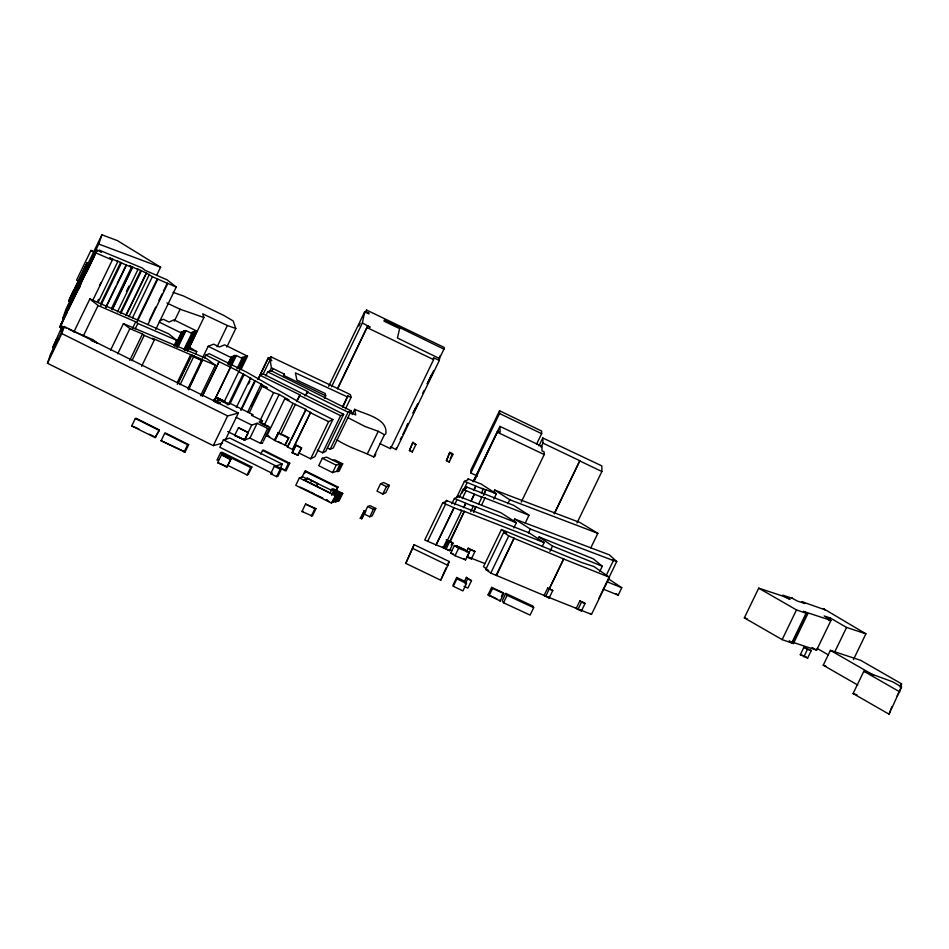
<?xml version="1.0" encoding="UTF-8"?>
<svg xmlns="http://www.w3.org/2000/svg" width="949" height="949" viewBox="0 0 949 949"><rect width="100%" height="100%" fill="white"/><g stroke="black" fill="none" stroke-linecap="round" stroke-linejoin="round"><path stroke-width="1.42" d="M536.541 444.203L541.642 433.646L541.654 431.048L499.554 410.763L470.834 470.17L470.846 472.958L477.418 476.101M474.156 481.262L497.774 431.083L500.123 432.21L499.921 426.362L541.974 446.421L541.986 450.846L544.109 451.854L544.216 454.571L521.238 502.092M342.791 407.406L347.82 395.899L351.083 397.346L345.46 408.972M258.223 379.292L268.437 357.607L270.892 358.769L270.845 356.777L347.358 393.147L350.442 394.725L351.083 397.346M390.383 446.765L396.243 449.565L396.433 447.655M396.243 449.565L439.316 360.454L439.506 358.544L397.429 337.998L399.612 328.627L384.048 321.165L384.238 320.038L443.942 349.173L438.806 359.813M443.942 349.173L444.227 347.464L366.587 310.05L365.306 312.707M366.587 310.05L366.231 311.806L369.007 313.134L368.947 313.905L364.677 311.853L328.674 386.338M331.521 386.789L362.388 322.945L364.677 311.853M375.804 453.978L375.045 456.196L373.681 456.967C361.688 451 348.402 447.382 337.037 439.873M337.642 388.841L367.69 325.993L370.169 327.18L362.388 322.945M405.757 563.362L414.132 544.679L449.15 561.488L447.881 565.355L440.704 580.207L405.757 563.362L414.132 544.679M440.704 580.207L446.16 567.68M70.167 299.528L69.775 298.116M68.802 300.94L87.166 262.6L68.802 300.94L71.317 302.411M222.671 443.1L213.276 445.65L47.45 363.265L49.87 356.195L64.235 326.492L238.377 413.029L225.257 440.146M53.263 346.314L52.859 347.488L56.845 338.888L58.791 339.718M53.488 345.65L62.183 326.361L66.216 328.117M62.385 328.2L59.846 327.097L60.76 324.416L97.189 250.263L95.908 252.909M56.454 340.062L56.845 338.888M60.665 330.798L62.183 326.361M47.45 363.265L61.804 333.562L64.235 326.492M59.846 327.097L96.668 250.156M101.923 234.818L66.015 309.077L62.848 318.33L98.743 244.071L101.923 234.818L117.427 240.619L160.571 267.203L156.727 275.151M889.047 714.182L901.538 686.91L892.736 681.845L863.851 671.263L853.08 693.541L889.047 714.182L890.34 710.433M900.269 687.539L901.55 683.826L860.684 660.326L830.411 650.362L823.234 665.213L857.742 685.036M50.25 355.092L53.844 347.666L51.27 354.06M93.536 251.687L90.926 250.429L76.572 280.133L78.897 281.509M69.431 299.113L73.37 290.691L73.749 292.102L71.958 295.815M61.294 324.522L67.059 312.589M68.34 309.932L81.163 283.419M86.288 272.802L94.627 255.566M78.909 288.971L80.191 286.325M73.832 332.067L89.858 298.923L168.614 333.787L176.644 340.288L174.07 345.59M99.586 285.507L100.879 282.849M92.409 301.13L112.717 259.231L109.681 257.82L112.279 260.014L95.742 252.837M97.308 301.984L98.589 299.326M98.008 302.565L117.878 261.461L117.178 260.868L126.442 265.174L105.92 307.606M83.322 336.005L98.067 305.507L89.858 298.923M100.819 303.502L120.701 262.399M100.879 305.424L121.389 262.992M105.659 307.393L115.908 286.183M117.19 283.526L126.17 264.961L131.436 267.262L111.567 308.366M112.065 309.457L132.587 267.025L129.515 265.696L131.436 267.262M112.385 309.706L132.587 267.025M126.395 291.45L128.957 286.147M117.474 311.889L137.985 269.457L137.297 268.911L140.749 270.394L146.537 273.182L126.027 315.614M120.238 312.826L140.749 270.394M120.867 313.372L141.389 270.94M125.778 315.412L146.288 272.98L152.374 276.669L167.748 283.537L147.878 324.641M110.582 350.169L123.406 323.645L206.846 358.71L215.316 365.223L200.571 395.721M128.922 316.776L149.432 274.344M132.504 317.785L152.374 276.669M117.7 353.799L129.883 328.603L123.406 323.645M132.469 328.449L135.671 321.818L98.067 305.507M137.415 319.92L157.285 278.816M137.285 321.64L157.795 279.208M135.268 328.781L137.842 323.479L135.671 321.818M129.669 360.537L142.48 334.012L129.883 328.603M149.349 320.288L155.755 307.025M158.958 300.394L162.16 293.763M163.442 291.118L167.297 283.158L176.241 287.049L155.731 329.481M132.018 360.573L144.201 335.377L142.48 334.012M141.615 366.302L154.438 339.778L152.552 338.318L215.316 365.223M174.331 321.165L180.108 309.232L203.893 317.524L189.159 348.022M131.733 425.923L135.327 418.497L136.134 418.319L159.42 429.992L155.102 437.619L131.733 425.923L139.005 428.984M174.758 346.171L181.176 332.909L182.172 332.435L181.117 331.913L182.766 332.197L184.652 331.32L183.738 330.869L186.004 330.596L191.686 333.396L192.789 332.98L191.71 332.458L195.34 331.865L194.248 331.331L194.806 331.094L197.001 331.189L173.952 319.813L169.005 322.055L163.382 319.291L159.408 320.976M175.755 345.697L182.172 332.435M176.36 345.46L182.766 332.197M177.949 343.882L179.231 341.237M180.512 338.579L184.355 330.632M176.965 347.227L184.652 331.32M177.499 346.954L185.197 331.035M178.317 346.515L186.004 330.596M183.999 349.315L192.35 332.221M184.462 350.217L192.789 332.98M185.031 349.967L193.371 332.731M192.884 335.068L194.806 331.094M186.372 350.43L195.34 331.865M186.906 350.193L195.874 331.628M187.38 351.083L197.001 331.189M177.249 382.542L190.713 354.701L194.391 356.504L190.713 354.701M177.297 384.381L191.39 355.211M178.222 383.277L191.686 355.436L202.339 360.288L188.531 389.778M180.061 384.772L193.525 356.931L191.686 355.436M155.102 437.619L159.42 429.992M195.553 354.072L196.751 351.593L189.148 347.097M161.105 440.727L164.699 433.302L165.624 433.088L188.685 444.618L185.091 452.044L161.105 440.727L185.091 452.044M202.41 358.236L208.175 346.302L213.691 344.167L219.409 346.99L224.616 344.855L247.511 356.172L241.105 369.434M188.092 388.212L201.556 360.359L202.623 360.608M188.234 389.47L194.64 376.207M195.921 373.55L202.339 360.288M204.569 357.726L205.85 355.068L209.302 353.728L246.503 372.091L306.574 406.374L332.874 419.517L314.926 456.647L310.667 458.806L298.852 452.981M217.119 346.741L227.369 325.531L235.803 328.473L226.823 347.037M202.279 396.113L219.112 361.569L205.85 355.068M202.445 396.041L219.112 361.569M184.035 452.199L187.629 444.773L188.685 444.618M227.843 364.214L231.046 357.583L232.197 357.18L231.236 356.705L234.818 356.124L233.774 355.614L236.372 355.519L242.042 358.342L243.146 357.892L242.125 357.382L247.511 356.172M229.267 361.771L230.548 359.125M228.982 363.811L232.197 357.18M228.934 364.902L232.79 356.943M229.943 364.677L234.427 355.401M230.322 365.412L234.818 356.124M230.939 365.175L235.423 355.899M214.367 400.407L230.512 367.204L239.539 371.854L238.709 371.711L223.964 402.21M215.126 399.019L230.512 367.204M231.248 366.136L236.372 355.519M236.918 368.947L242.042 358.342M238.021 368.497L243.146 357.892M238.531 368.224L243.656 357.607M239.646 368.07L245.411 356.136M239.397 370.11L245.803 356.848M239.907 369.849L246.325 356.587M228.401 404.559L243.146 374.06L238.709 371.711M230.073 403.705L244.178 374.523L243.146 374.06M213.276 445.65L227.63 415.947L238.377 413.029M236.348 407.477L250.453 378.307L251.188 378.556L244.178 374.523M248.614 383.859L249.907 381.201M280.513 467.845L282.304 464.132L229.848 438.07L223.418 439.85L219.824 447.276L272.268 473.326M240.666 409.909L254.771 380.739L255.376 380.917L261.699 384.487L261.117 384.298L247.653 412.151M227.475 465.259L247.108 474.951L248.282 474.405L251.876 466.979L221.971 452.199L220.595 452.673L217.001 460.099L218.389 459.624M241.271 410.098L255.376 380.917M257.82 379.564L268.437 357.607M217.689 462.637L221.568 454.773L230.856 459.304L226.858 467.11L217.689 462.637L225.933 466.078M269.599 359.363L270.845 356.777M263.193 374.036L270.062 359.837L271.829 360.679L268.389 358.461M234.628 435.413L238.484 427.738L248.341 432.602L244.747 440.028L234.628 435.413L244.747 440.028M265.767 375.851L267.689 371.878L270.785 370.537L351.177 410.87L333.229 447.999L330.133 449.34L327.476 448.035M251.438 405.709L257.855 392.447M249.35 412.637L262.173 386.113L267.167 387.702L261.117 384.298M269.563 371.676L271.426 367.797L270.062 359.837M271.817 371.344L273.063 368.58L271.426 367.797M226.858 467.11L230.856 459.304M244.379 440.217L251.758 425.045L257.132 423.278L267.642 428.45L269.623 428.474L269.99 427.441L259.101 422.056L262.505 420.739L251.568 415.365L253.086 414.725L229.421 403.04L228.306 403.835L216.989 398.26L213.833 399.6L220.583 402.922L219.729 403.337L213.501 400.976M227.689 431.581L244.569 439.897L249.943 438.13L257.132 423.278M260.133 420.49L273.597 392.649L279.136 394.44L289.018 400.051L284.842 398.639L266.894 435.769L275.091 440.526L293.039 403.396L305.993 409.41L291.248 439.909M283.087 376.706L284.332 374.12L273.063 368.58M261.307 423.207L262.505 420.739M264.391 424.95L279.136 394.44M249.943 438.13L260.465 443.302L267.642 428.45M263.419 441.06L269.99 427.441M247.108 474.951L250.702 467.525L251.876 466.979M260.75 454.12L262.541 450.407L263.573 450.134L289.753 463.242L286.171 470.668L280.951 468.83M274.522 440.395L278.223 432.839L281.106 433.907L288.804 437.714L285.222 445.14L274.522 440.395L278.223 432.839M296.871 400.68L300.003 394.95L260.145 375.318L263.241 373.953L343.621 414.298L325.673 451.427L322.66 452.803L317.346 450.182M280.702 434.689L295.447 404.191M296.8 401.581L300.003 394.95M305.009 395.887L307.69 391.581L267.689 371.878M306.408 394.226L307.69 391.581M270.69 473.705L274.285 466.279L275.566 465.829L281.556 468.794L277.962 476.22L276.61 476.635L270.69 473.705L271.983 473.254M284.688 445.401L288.804 437.714M305.317 409.802L310.584 412.376L292.636 449.506L287.369 446.932L305.993 409.41M287.369 446.932L289.967 442.554M276.61 476.635L280.192 469.209L281.556 468.794M310.584 412.376L292.636 449.506M291.984 452.566L296.1 445.057L301.604 447.809L298.01 455.235L291.984 452.566L298.01 455.235M293.111 451.249L295.495 446.291M284.83 470.775L288.425 463.349L289.753 463.242M358.876 326.005L360.157 323.348M324.439 398.414L325.697 395.828L325.258 393.538L296.835 380.039L295.436 372.874L347.785 397.073M297.488 455.318L301.604 447.809M337.476 388.497L367.69 325.993M305.815 481.392L307.013 478.913L302.838 476.873L299.362 477.916L295.768 485.342L331.521 503.112L335.827 495.497L334.475 494.82L337.654 494.251L335.365 497.715M310.667 458.806L328.615 421.676L332.874 419.517M301.829 477.537L304.831 471.345L305.72 471.024L337.986 487.051L336.195 490.763M304.522 473.504L305.72 471.024M342.826 406.231L347.82 395.899M322.66 452.803L340.608 415.674L343.621 414.298M322.328 458.26L318.734 465.686L332.601 472.602L336.575 471.309L340.169 463.883L336.195 465.176L322.328 458.26L326.634 457.157L340.928 464.215L342.696 463.788L339.101 471.214L337.334 471.641L340.928 464.215M310.299 483.195L311.628 480.668L306.942 478.023L318.01 483.563M330.133 449.34L348.081 412.21L351.177 410.87M301.948 511.475L305.542 504.049L315.958 508.64L312.363 516.066L301.948 511.475L303.229 511.464M316.325 486.185L317.868 483.693L334.001 491.511L338.295 492.365L331.901 489.209L330.703 491.689M316.681 486.173L317.868 483.693M352.103 414.547L354.641 409.304C364.938 414.333 388.26 418.45 385.804 433.918L384.452 434.689L373.681 456.967M311.284 516.173L314.866 508.747L315.958 508.64M332.601 472.602L336.195 465.176M331.699 495.354L332.885 492.887L336.337 493.041L333.858 491.629L332.494 494.215M335.377 491.084L337.986 487.051M331.521 503.112L335.827 495.497M336.183 494.524L333.04 502.151L334.072 501.677L337.654 494.251M333.04 502.151L336.634 494.726M334.333 501.297L337.915 493.871L340.098 494.215L336.515 501.641L334.072 501.677M335.614 501.926L339.896 493.16L342.731 493.433L339.137 500.858L336.302 500.586M337.761 501.297L341.343 493.871M367.5 453.575L378.271 431.297L384.452 434.689M439.316 360.454L433.468 357.654L433.598 359.624L390.525 448.735L379.908 443.622M360.335 518.201L364.475 510.598L365.59 511.143L361.996 518.569L360.335 518.201L361.996 518.569M361.486 516.778L363.882 511.831M361.439 518.747L365.59 511.143M439.079 358.105L440.372 355.448M367.666 506.529L364.084 513.955L369.778 516.778L372.162 515.9L375.757 508.474L369.991 505.615L367.666 506.529L373.372 509.352L375.757 508.474M406.658 426.315L407.94 423.645M413.088 413.005L415.662 407.69M427.228 383.752L431.736 374.44M400.288 439.684L401.569 437.014M402.862 434.357L407.999 423.717M413.147 413.076L417.643 403.764M422.791 393.123L424.073 390.466M427.287 383.811L433.717 370.513M380.573 483.705L376.99 491.131L382.827 494.026L385.792 492.792L389.387 485.366L383.633 482.531L380.573 483.705L386.421 486.6L389.387 485.366M369.778 516.778L373.372 509.352M382.827 494.026L386.421 486.6M412.886 442.341L409.41 450.621L412.317 451.985L415.911 444.559L412.886 442.341L409.41 450.621M449.79 452.317L446.421 460.751L449.221 462.08L452.815 454.654L452.59 453.646L449.79 452.317L446.421 460.751M450.194 458.592L452.59 453.646M445.105 503.124L446.386 500.467L447.121 500.93L442.685 502.887L424.737 540.017L436.196 544.94L454.144 507.81L461.7 510.764L443.776 547.905L436.196 544.94M427.691 541.203L445.639 504.073L454.144 507.81M451.819 503.812L454.393 498.498L458.628 496.469L457.845 495.983L500.835 512.721L516.375 522.674L513.812 527.976M456.706 497.288L464.405 481.368L468.723 479.364L467.81 478.83L481.19 484.061L496.386 493.824L493.824 499.127M454.476 504.856L457.038 499.554L473.314 506.351L470.751 511.653M435.828 545.201L453.776 508.071M470.846 472.958L499.565 413.55L499.554 410.763M459.174 497.43L463.029 489.47L467.145 487.359L466.422 486.92L465.14 489.565M462.08 493.077L467.205 482.46L483.29 489.174L481.368 493.16M462.234 498.652L466.089 490.692L481.902 497.24L478.699 503.872M473.124 481.807L499.921 426.362M473.527 481.25L497.774 431.083M452.376 542.638L446.232 539.744L447.37 540.479L446.813 540.266L443.219 547.692L449.506 550.669L453.1 543.243L451.819 542.425L452.376 542.638L451.178 545.117M463.515 507.656L465.437 503.67M444.037 548.19L447.631 540.764L446.813 540.266M463.895 507.407L465.817 503.421M444.737 548.463L448.319 541.037L447.631 540.764M473.515 490.503L475.437 486.517M473.954 490.253L475.876 486.279M445.983 549.257L464.31 511.369L544.133 542.579L542.211 546.553M450.004 542.14L464.31 511.369M470.834 501.262L474.037 494.631M471.238 500.977L474.441 494.346M450.775 553.018L454.357 545.592L465.081 549.779L469.186 552.437L465.591 559.863L455.034 555.711L450.775 553.018L453.456 554.062M447.359 565.201L449.15 561.488M473.859 510.835L475.781 506.849L516.375 522.674M473.658 512.448L475.781 506.849M483.302 495.034L485.864 489.731L496.386 493.824M483.776 495.342L485.864 489.731M455.034 555.711L458.616 548.285L454.357 545.592M481.748 504.761L484.963 498.13L484.322 497.751L529.032 515.224L525.188 523.172M493.373 492.685L494.654 490.04L580.076 522.579L597.846 533.338L590.788 547.917M466.398 551.915L468.201 548.202L474.951 551.452L471.368 558.878L466.955 557.146L470.55 549.72L468.201 548.202M456.694 577.466L453.112 584.892L453.278 586.268L462.91 590.907L466.493 583.481L466.006 581.915L456.694 577.466L456.872 578.843L453.278 586.268M464.607 581.073L466.398 577.36L471.487 580.658L467.893 588.083L464.014 586.292M465.212 583.813L467.596 578.866L466.398 577.36M507.822 503.741L509.743 499.755L494.654 490.04M538.949 445.888L542.781 437.975L601.796 465.864L601.88 471.499L576.992 522.982M541.072 447.098L542.982 443.136L542.781 437.975M501.452 529.518L483.504 566.648L488.616 570.657L485.746 569.483L503.694 532.353L506.564 533.528L501.452 529.518L581.5 562.449L593.872 566.517L609.472 577.289L591.512 614.418L544.085 595.498L547.68 588.072L552.757 590.539L549.163 597.965L544.085 595.498M513.362 521.665L514.643 519.008L609.377 554.857L616.72 561.523L598.772 598.653M545.865 596.197L490.775 573.077L508.723 535.948L503.694 532.353M496.125 575.319L514.073 538.19L508.723 535.948M496.469 575.592L514.073 538.19M488.071 594.809L491.653 587.384L503.207 592.734L503.765 593.576L500.17 601.002L488.071 594.809L497.051 598.973M488.972 595.842L492.555 588.416L491.653 587.384M528.403 533.018L530.325 529.044L514.643 519.008M501.416 596.447L503.207 592.734M505.805 593.422L502.223 600.847L503.504 602.769L530.088 615.094L533.682 607.668L533.018 606.126L505.805 593.422L507.098 595.343L533.682 607.668M503.504 602.769L507.098 595.343M537.834 539.613L539.115 536.956L593.327 558.854L602.283 566.245L599.721 571.547M554.299 513.516L579.827 460.716L542.982 443.136M554.335 513.8L579.827 460.716M549.969 551.369L552.532 546.066L539.115 536.956M548.925 589.459L563.67 558.961L514.417 538.463M545.628 596.53L563.67 558.961M576.233 608.368L579.827 600.942L583.315 602.342L585.058 603.481L581.464 610.907L576.233 608.368L581.464 610.907M577.941 609.507L581.523 602.081L579.827 600.942M606.352 575.141L613.41 560.551L612.247 559.863L616.72 561.523M603.434 589.187L618.19 595.165L621.773 587.739L608.57 578.902M793.4 643.552L789.022 641.049L816.615 650.136L830.98 620.432L803.388 611.346L807.753 613.849L793.4 643.552L782.142 639.626L744.348 617.858L758.714 588.155L782.605 596.031L790.007 599.365L782.747 595.189L792.178 598.261L791.276 597.728L797.089 600.954L805.001 603.552L801.751 601.63L825.156 609.851L823.317 608.784L823.946 608.95L865.903 633.813L853.424 659.65M782.142 639.626L796.496 609.922L807.753 613.849M791.774 642.829L806.128 613.125M792.415 643.208L806.769 613.505M800.304 654.703L803.898 647.277L811.253 650.611L807.658 658.037L800.304 654.703L802.783 655.522M803.886 656.803L807.48 649.377L811.253 650.611M828.987 620.587L830.245 618.001L846.567 627.443L865.903 633.813M834.705 651.975L846.567 627.443M900.352 686.293L901.55 683.826M890.767 709.188L892.036 706.566M897.102 696.08L901.538 686.91M221.568 454.773L230.453 459.684M238.484 427.738L248.341 432.602M260.465 443.302L262.446 443.325L262.814 442.293M309.682 491.558L300.24 487.205M311.628 480.668L317.524 483.717M326.907 500.277L329.101 501.558M333.004 460.277L334.641 459.826L342.696 463.788M282.304 464.132L275.862 465.9L223.418 439.85M307.013 478.913L303.834 479.779L332.684 494.132L334.475 493.67L332.885 492.887M227.119 404.843L228.579 404.452M337.156 494.002L337.915 493.871M339.896 493.16L338.425 493.385L340.098 494.215M331.901 489.209L333.68 488.949L342.731 493.433M378.271 431.297L364.748 426.374L347.808 417.596M322.684 497.976L313.799 493.907M261.58 423.159L268.33 426.469L262.244 423.942M744.348 617.858L747.16 618.784M823.234 665.213L825.986 666.115M853.08 693.541L856.911 694.798M229.468 404.084L227.202 403.337L229.148 404.452M266.894 435.769L269.682 436.718M830.245 618.001L824.159 615.937L830.98 620.432M173.086 292.375L183.477 295.981L223.81 315.436L233.169 320.94L235.803 328.473M188.637 348.781L196.751 351.593M597.846 533.338L509.743 499.755M613.41 560.551L530.325 529.044M98.743 244.071L160.571 267.203M484.963 498.13L480.692 496.481L481.902 497.24M464.737 511.641L460.573 510.028L461.7 510.764M464.405 481.368L467.205 482.46M486.351 490.04L481.938 488.32L483.29 489.174M466.422 486.92L513.694 505.366L529.032 515.224M446.386 500.467L528.925 532.769L544.133 542.579M458.616 548.285L469.186 552.437M449.114 549.578L451.866 550.645M467.015 556.565L484.903 563.564M476.22 507.146L471.997 505.485L473.314 506.351M470.55 549.72L474.951 551.452M454.393 498.498L457.038 499.554M453.1 543.243L448.319 541.037M442.685 502.887L445.639 504.073M563.813 559.068L609.472 577.289M581.523 602.081L585.058 603.481M463.029 489.47L466.089 490.692M552.757 590.539L547.68 588.072M552.532 546.066L602.283 566.245M607.028 581.761L621.773 587.739M193.525 356.931L201.556 360.359M132.907 267.262L137.985 269.457M144.201 335.377L154.438 339.778M91.282 340.525L97.688 343.277L93.085 339.766L68.897 329.279M112.717 259.231L117.878 261.461M137.842 323.479L176.644 340.288M97.189 250.263L101.507 252.149L99.159 250.109L142.196 267.974L145.067 270.311L167.107 279.836L176.241 287.049M60.76 324.416L61.602 324.772M492.555 588.416L503.765 593.576M467.596 578.866L471.487 580.658M413.005 443.195L415.911 444.559M166.87 302.98L180.108 309.232M227.369 325.531L202.742 313.834L203.893 317.524M450.016 453.325L452.815 454.654M325.697 395.828L284.344 375.709L284.332 374.12M499.565 413.55L541.642 433.646M579.863 460.989L601.88 471.499M497.762 432.412L544.216 454.571M349.707 412.115L355.709 414.974L354.641 409.304M367.216 327.666L433.598 359.624M227.001 403.681L217.89 399.28L217.902 400.419M412.934 548.51L447.881 565.355M456.872 578.843L466.493 583.481M218.946 361.628L230.393 367.251M215.945 402.352L218.519 403.622M310.821 492.116L314.214 493.788M306.93 391.913L348.081 412.21M159.361 322.174L181.176 332.909M208.175 346.302L231.046 357.583M299.433 395.377L340.608 415.674M310.228 412.613L328.615 421.676M278.104 432.969L288.271 437.975M236.171 417.37L251.758 425.045M220.595 452.673L250.702 467.525M278.804 441.961L281.355 443.23M285.222 445.14L288.045 446.54M304.831 471.345L337.168 487.371M274.285 466.279L280.192 469.209M363.93 510.776L365.033 511.321M61.804 333.562L227.63 415.947M299.362 477.916L335.116 495.686M262.541 450.407L288.425 463.349M280.928 468.047L286.171 470.668M295.578 445.14L301.082 447.892M135.327 418.497L158.685 430.194M164.699 433.302L187.629 444.773M149.361 434.179L155.826 437.418M305.542 504.049L314.866 508.747M326.361 499.589L327.393 500.123M214.96 401.842L213.857 401.202M250.453 378.307L254.771 380.739M266.123 434.381L268.603 435.781M262.173 386.113L273.597 392.649M830.411 650.362L873.863 675.332M863.851 671.263L899.818 691.904M812.059 647.515L816.615 650.136M758.714 588.155L796.496 609.922M804.028 655.937L807.658 658.037M817.136 648.428L828.441 654.964M284.842 398.639L293.039 403.396M803.898 647.277L807.48 649.377M90.926 250.429L94.425 252.493M464.773 549.637L456.576 545.829L459.008 547.383M449.506 550.669L442.625 547.158L443.776 547.905M471.368 558.878L469.648 557.609M463.539 558.534L465.591 559.863M547.62 596.909L549.163 597.965M485.746 569.483L490.775 573.077M616.091 593.611L618.19 595.165M590.124 613.327L591.512 614.418M499.625 600.159L500.17 601.002M411.985 451.036L412.317 451.985M448.996 461.072L449.221 462.08M220.785 400.241L222.979 401.724L223.383 401.178L217.926 398.794L220.785 400.241M224.854 401.403L217.653 397.928L224.854 401.403"/></g></svg>
